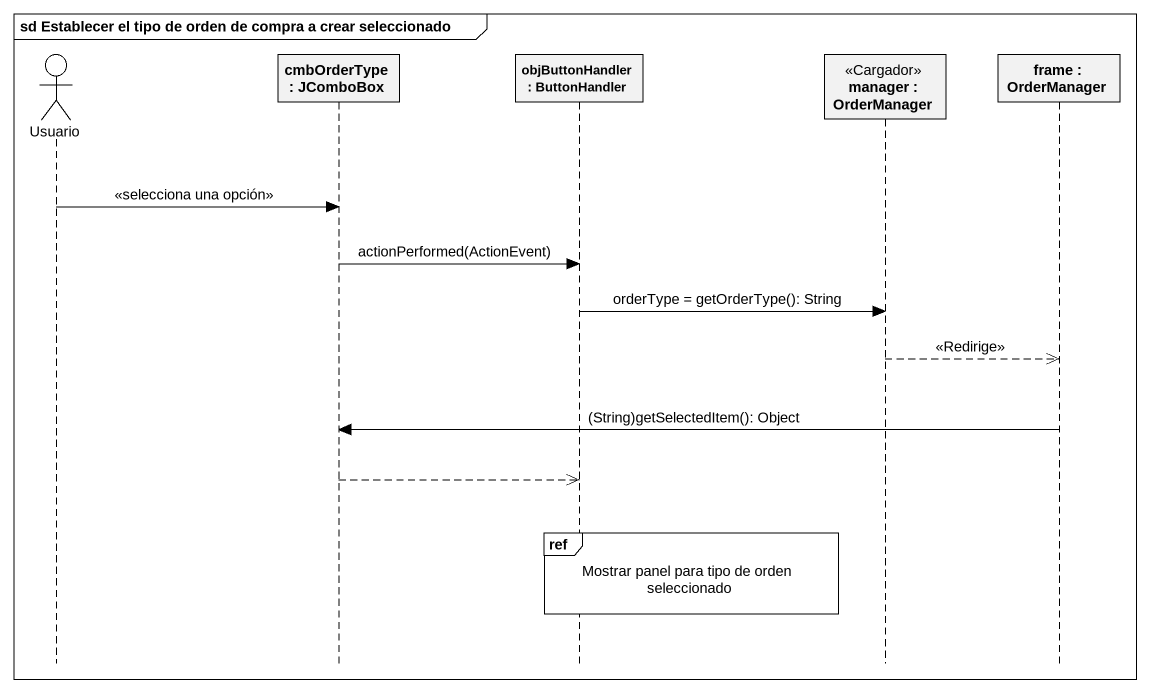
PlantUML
@startuml
mainframe sd Establecer el tipo de orden de compra a crear seleccionado
hide footbox
actor Usuario
participant "cmbOrderType : JComboBox" as cmbOrderType
participant "objButtonHandler : ButtonHandler" as objButtonHandler
participant "manager : OrderManager" as manager <<Cargador>>
participant "frame : OrderManager" as frame_

Usuario -> cmbOrderType : <<selecciona una opción>>
cmbOrderType -> objButtonHandler : actionPerformed(ActionEvent)
objButtonHandler -> manager : orderType = getOrderType(): String
manager -->> frame_ : <<Redirige>>
frame_ -> cmbOrderType : (String)getSelectedItem(): Object
cmbOrderType -->> objButtonHandler
ref over objButtonHandler : Mostrar panel para tipo de orden seleccionado
@enduml
